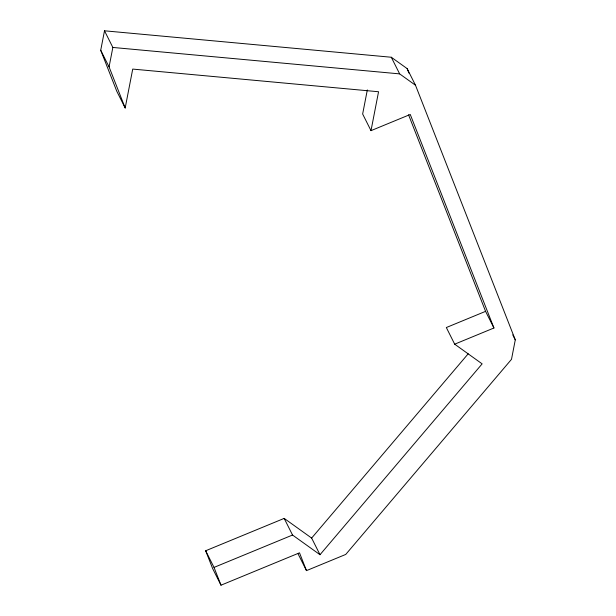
<?xml version="1.0" encoding="UTF-8"?>
<svg xmlns="http://www.w3.org/2000/svg" width="616" height="616" viewBox="0 0 616 616"><rect width="100%" height="100%" fill="white"/><g stroke="black" fill="none" stroke-linecap="round" stroke-linejoin="round"><path stroke-width="0.92" d="M493.94 327.997L485.585 311.35L446.33 327.535L454.677 344.175L493.94 327.997L410.256 114.468L371.001 130.654L378.555 91.746L132.725 69.084L125.179 107.993L116.824 91.345L100.716 50.258L104.497 30.8L391.291 57.242L407.145 68.607L415.5 85.247L515.284 339.863L511.503 359.32L345.738 554.438L306.483 570.624L298.129 553.977M125.179 107.993L109.071 66.898L112.851 47.447L104.497 30.8M367.321 89.921L362.647 114.014L371.001 130.654M454.677 344.175L482.143 363.864L319.997 554.716L311.642 538.076L468.191 353.8M306.483 570.624L299.507 552.829L220.998 585.2L212.643 568.553L205.667 550.766L284.184 518.395L311.642 538.076M205.667 550.766L214.022 567.405L292.538 535.034L319.997 554.716M112.851 47.447L399.645 73.882L415.5 85.247M391.291 57.242L399.645 73.882M512.774 334.873L515.284 339.863M100.716 50.258L109.071 66.898M284.184 518.395L292.538 535.034M407.145 68.607L408.893 73.073M408.554 114.799L485.585 311.35M214.022 567.405L220.998 585.2"/></g></svg>
